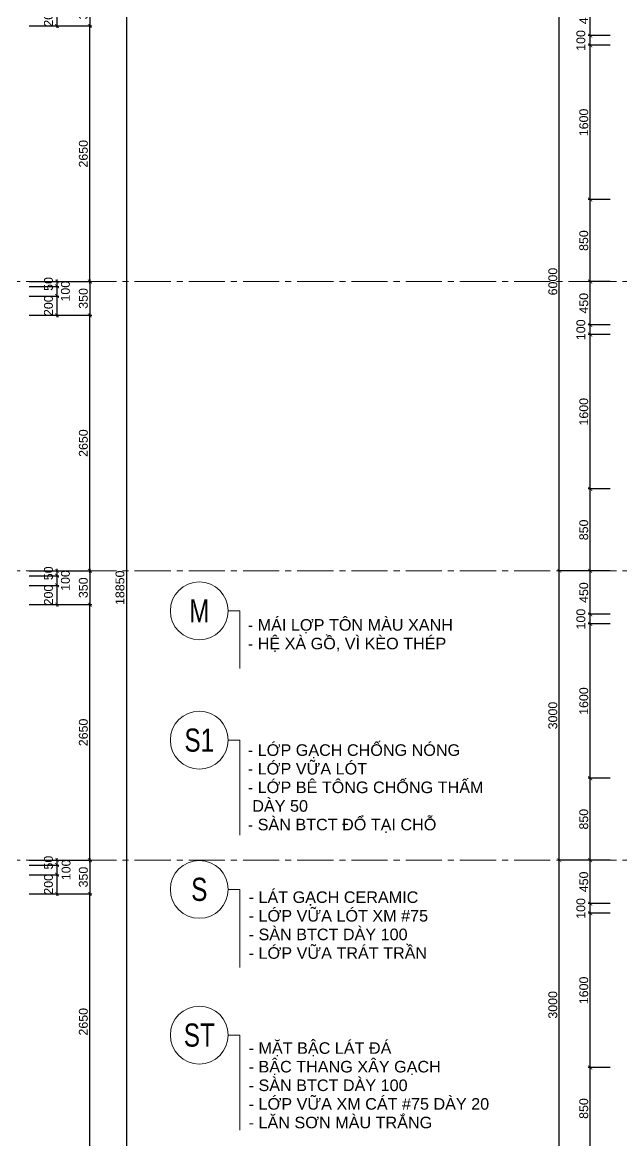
# Model space of a CAD drawing. Header units: millimetres. Extents: x 522695 to 636011, y 461124 to 505319.
# Drawn here: x 597423 to 603639, y 478457 to 490053 of the extents above; entities that cross this region are included whole.
import ezdxf
from ezdxf.enums import TextEntityAlignment as Align

# ---------------------------------------------------------------- set-up
doc = ezdxf.new("R2010")
doc.units = ezdxf.units.MM
doc.header["$LTSCALE"] = 500
doc.header["$MEASUREMENT"] = 0
doc.linetypes.add('CENTER2', pattern=[1.125, 0.75, -0.125, 0.125, -0.125])
doc.layers.get('0').update_dxf_attribs({"linetype": 'CONTINUOUS'})
doc.layers.get('DEFPOINTS').update_dxf_attribs({"color": 250, "linetype": 'CONTINUOUS'})
for name, color, linetype, lineweight in [('DH_KTHUOC', 8, 'CONTINUOUS', 5), ('DH_TEXT', 4, 'CONTINUOUS', 13), ('DH_TRUC', 251, 'CENTER2', 5)]:
    doc.layers.add(name, color=color, linetype=linetype, lineweight=lineweight)
doc.styles.add('arial', font='arial.ttf')
doc.styles.add('DH_KITHUOC', font='arial.ttf')
doc.dimstyles.new('DH_100s', dxfattribs={"dimtxt": 230, "dimasz": 100, "dimexe": 50, "dimexo": 0, "dimgap": 50, "dimtad": 1, "dimdec": 0, "dimzin": 0, "dimdsep": 46, "dimtxsty": 'DH_KITHUOC', "dimblk1": 'ARCHTICK', "dimblk2": 'ARCHTICK', "dimsah": 1, "dimcen": 90, "dimdle": 50, "dimclrd": 8, "dimclre": 8, "dimclrt": 4, "dimadec": 0, "dimazin": 0, "dimtfac": 100, "dimtdec": 0, "dimtofl": 0, "dimtmove": 2, "dimatfit": 3, "dimldrblk": 'ARCHTICK', "dimfxl": 1, "dimtolj": 2, "dimtzin": 0, "dimarcsym": 0})

# ---------------------------------------------------------------- blocks, each defined once
blk = doc.blocks.new('_ARCHTICK')
at = {"color": 0, "linetype": 'ByBlock', "const_width": 0.15}
blk.add_lwpolyline([(-0.5, -0.5), (0.5, 0.5)], dxfattribs=at)
blk = doc.blocks.new('*D361')
at = {"layer": 'DEFPOINTS', "color": 0, "transparency": 16777216}
for p in [(597495, 481015), (598123, 481015), (597495, 478365)]:
    blk.add_point(p, dxfattribs=at)
at = {"layer": 'DH_KTHUOC', "color": 8, "lineweight": -2, "transparency": 16777216}
for p, q in [((597495, 481015), (598143, 481015)), ((598123, 478345), (598123, 481035)), ((597495, 478365), (598143, 478365))]:
    blk.add_line(p, q, dxfattribs=at)
at = {"layer": 'DH_KTHUOC', "color": 8, "lineweight": -2, "transparency": 16777216, "xscale": 40, "yscale": 40, "zscale": 40}
for p, rotation in [((598123, 481015), 90), ((598123, 478365), 270)]:
    blk.add_blockref('_ARCHTICK', p, dxfattribs=dict(at, rotation=rotation))
at = {"layer": 'DH_KTHUOC', "color": 4, "transparency": 16777216, "insert": (598056, 479690), "char_height": 92, "attachment_point": 5, "rotation": 90, "style": 'DH_KITHUOC'}
blk.add_mtext('\\A2;2650', dxfattribs=at)
blk = doc.blocks.new('*D362')
at = {"layer": 'DEFPOINTS', "color": 0, "transparency": 16777216}
for p in [(597495, 481215), (597783, 481215), (597495, 481015)]:
    blk.add_point(p, dxfattribs=at)
at = {"layer": 'DH_KTHUOC', "color": 8, "lineweight": -2, "transparency": 16777216}
for p, q in [((597495, 481215), (597803, 481215)), ((597783, 480995), (597783, 481235)), ((597495, 481015), (597803, 481015))]:
    blk.add_line(p, q, dxfattribs=at)
at = {"layer": 'DH_KTHUOC', "color": 8, "lineweight": -2, "transparency": 16777216, "xscale": 40, "yscale": 40, "zscale": 40}
for p, rotation in [((597783, 481215), 90), ((597783, 481015), 270)]:
    blk.add_blockref('_ARCHTICK', p, dxfattribs=dict(at, rotation=rotation))
at = {"layer": 'DH_KTHUOC', "color": 4, "transparency": 16777216, "insert": (597694, 481115), "char_height": 92, "attachment_point": 5, "rotation": 90, "style": 'DH_KITHUOC'}
blk.add_mtext('\\A2;200', dxfattribs=at)
blk = doc.blocks.new('*D363')
at = {"layer": 'DEFPOINTS', "color": 0, "transparency": 16777216}
for p in [(597495, 481315), (597495, 481215), (597783, 481315)]:
    blk.add_point(p, dxfattribs=at)
at = {"layer": 'DH_KTHUOC', "color": 8, "lineweight": -2, "transparency": 16777216}
for p, q in [((597783, 481195), (597783, 481335)), ((597495, 481315), (597803, 481315)), ((597495, 481215), (597803, 481215))]:
    blk.add_line(p, q, dxfattribs=at)
at = {"layer": 'DH_KTHUOC', "color": 8, "lineweight": -2, "transparency": 16777216, "xscale": 40, "yscale": 40, "zscale": 40}
for p, rotation in [((597783, 481315), 90), ((597783, 481215), 270)]:
    blk.add_blockref('_ARCHTICK', p, dxfattribs=dict(at, rotation=rotation))
at = {"layer": 'DH_KTHUOC', "color": 4, "transparency": 16777216, "insert": (597877, 481265), "char_height": 92, "attachment_point": 5, "rotation": 90, "style": 'DH_KITHUOC'}
blk.add_mtext('\\A2;100', dxfattribs=at)
blk = doc.blocks.new('*D364')
at = {"layer": 'DEFPOINTS', "color": 0, "transparency": 16777216}
for p in [(597495, 481365), (597783, 481365), (597495, 481315)]:
    blk.add_point(p, dxfattribs=at)
at = {"layer": 'DH_KTHUOC', "color": 8, "lineweight": -2, "transparency": 16777216}
for p, q in [((597495, 481365), (597803, 481365)), ((597783, 481295), (597783, 481385)), ((597495, 481315), (597803, 481315))]:
    blk.add_line(p, q, dxfattribs=at)
at = {"layer": 'DH_KTHUOC', "color": 8, "lineweight": -2, "transparency": 16777216, "xscale": 40, "yscale": 40, "zscale": 40}
for p, rotation in [((597783, 481365), 90), ((597783, 481315), 270)]:
    blk.add_blockref('_ARCHTICK', p, dxfattribs=dict(at, rotation=rotation))
at = {"layer": 'DH_KTHUOC', "color": 4, "transparency": 16777216, "insert": (597694, 481340), "char_height": 92, "attachment_point": 5, "rotation": 90, "style": 'DH_KITHUOC'}
blk.add_mtext('\\A2;50', dxfattribs=at)
blk = doc.blocks.new('*D365')
at = {"layer": 'DEFPOINTS', "color": 0, "transparency": 16777216}
for p in [(597495, 484015), (598123, 484015), (597495, 481365)]:
    blk.add_point(p, dxfattribs=at)
at = {"layer": 'DH_KTHUOC', "color": 8, "lineweight": -2, "transparency": 16777216}
for p, q in [((597495, 484015), (598143, 484015)), ((598123, 481345), (598123, 484035)), ((597495, 481365), (598143, 481365))]:
    blk.add_line(p, q, dxfattribs=at)
at = {"layer": 'DH_KTHUOC', "color": 8, "lineweight": -2, "transparency": 16777216, "xscale": 40, "yscale": 40, "zscale": 40}
for p, rotation in [((598123, 484015), 90), ((598123, 481365), 270)]:
    blk.add_blockref('_ARCHTICK', p, dxfattribs=dict(at, rotation=rotation))
at = {"layer": 'DH_KTHUOC', "color": 4, "transparency": 16777216, "insert": (598056, 482690), "char_height": 92, "attachment_point": 5, "rotation": 90, "style": 'DH_KITHUOC'}
blk.add_mtext('\\A2;2650', dxfattribs=at)
blk = doc.blocks.new('*D366')
at = {"layer": 'DEFPOINTS', "color": 0, "transparency": 16777216}
for p in [(597495, 484215), (597783, 484215), (597495, 484015)]:
    blk.add_point(p, dxfattribs=at)
at = {"layer": 'DH_KTHUOC', "color": 8, "lineweight": -2, "transparency": 16777216}
for p, q in [((597783, 483995), (597783, 484235)), ((597495, 484215), (597803, 484215)), ((597495, 484015), (597803, 484015))]:
    blk.add_line(p, q, dxfattribs=at)
at = {"layer": 'DH_KTHUOC', "color": 8, "lineweight": -2, "transparency": 16777216, "xscale": 40, "yscale": 40, "zscale": 40}
for p, rotation in [((597783, 484215), 90), ((597783, 484015), 270)]:
    blk.add_blockref('_ARCHTICK', p, dxfattribs=dict(at, rotation=rotation))
at = {"layer": 'DH_KTHUOC', "color": 4, "transparency": 16777216, "insert": (597694, 484115), "char_height": 92, "attachment_point": 5, "rotation": 90, "style": 'DH_KITHUOC'}
blk.add_mtext('\\A2;200', dxfattribs=at)
blk = doc.blocks.new('*D367')
at = {"layer": 'DEFPOINTS', "color": 0, "transparency": 16777216}
for p in [(597495, 484315), (597783, 484315), (597495, 484215)]:
    blk.add_point(p, dxfattribs=at)
at = {"layer": 'DH_KTHUOC', "color": 8, "lineweight": -2, "transparency": 16777216}
for p, q in [((597495, 484315), (597803, 484315)), ((597783, 484195), (597783, 484335)), ((597495, 484215), (597803, 484215))]:
    blk.add_line(p, q, dxfattribs=at)
at = {"layer": 'DH_KTHUOC', "color": 8, "lineweight": -2, "transparency": 16777216, "xscale": 40, "yscale": 40, "zscale": 40}
for p, rotation in [((597783, 484315), 90), ((597783, 484215), 270)]:
    blk.add_blockref('_ARCHTICK', p, dxfattribs=dict(at, rotation=rotation))
at = {"layer": 'DH_KTHUOC', "color": 4, "transparency": 16777216, "insert": (597870, 484265), "char_height": 92, "attachment_point": 5, "rotation": 90, "style": 'DH_KITHUOC'}
blk.add_mtext('\\A2;100', dxfattribs=at)
blk = doc.blocks.new('*D368')
at = {"layer": 'DEFPOINTS', "color": 0, "transparency": 16777216}
for p in [(597495, 484365), (597783, 484365), (597495, 484315)]:
    blk.add_point(p, dxfattribs=at)
at = {"layer": 'DH_KTHUOC', "color": 8, "lineweight": -2, "transparency": 16777216}
for p, q in [((597495, 484365), (597803, 484365)), ((597783, 484295), (597783, 484385)), ((597495, 484315), (597803, 484315))]:
    blk.add_line(p, q, dxfattribs=at)
at = {"layer": 'DH_KTHUOC', "color": 8, "lineweight": -2, "transparency": 16777216, "xscale": 40, "yscale": 40, "zscale": 40}
for p, rotation in [((597783, 484365), 90), ((597783, 484315), 270)]:
    blk.add_blockref('_ARCHTICK', p, dxfattribs=dict(at, rotation=rotation))
at = {"layer": 'DH_KTHUOC', "color": 4, "transparency": 16777216, "insert": (597694, 484340), "char_height": 92, "attachment_point": 5, "rotation": 90, "style": 'DH_KITHUOC'}
blk.add_mtext('\\A2;50', dxfattribs=at)
blk = doc.blocks.new('*D369')
at = {"layer": 'DEFPOINTS', "color": 0, "transparency": 16777216}
for p in [(597495, 487015), (598123, 487015), (597495, 484365)]:
    blk.add_point(p, dxfattribs=at)
at = {"layer": 'DH_KTHUOC', "color": 8, "lineweight": -2, "transparency": 16777216}
for p, q in [((597495, 487015), (598143, 487015)), ((598123, 484345), (598123, 487035)), ((597495, 484365), (598143, 484365))]:
    blk.add_line(p, q, dxfattribs=at)
at = {"layer": 'DH_KTHUOC', "color": 8, "lineweight": -2, "transparency": 16777216, "xscale": 40, "yscale": 40, "zscale": 40}
for p, rotation in [((598123, 487015), 90), ((598123, 484365), 270)]:
    blk.add_blockref('_ARCHTICK', p, dxfattribs=dict(at, rotation=rotation))
at = {"layer": 'DH_KTHUOC', "color": 4, "transparency": 16777216, "insert": (598056, 485690), "char_height": 92, "attachment_point": 5, "rotation": 90, "style": 'DH_KITHUOC'}
blk.add_mtext('\\A2;2650', dxfattribs=at)
blk = doc.blocks.new('*D370')
at = {"layer": 'DEFPOINTS', "color": 0, "transparency": 16777216}
for p in [(597495, 490215), (597783, 490215), (597495, 490015)]:
    blk.add_point(p, dxfattribs=at)
at = {"layer": 'DH_KTHUOC', "color": 8, "lineweight": -2, "transparency": 16777216}
for p, q in [((597495, 490215), (597803, 490215)), ((597783, 489995), (597783, 490235)), ((597495, 490015), (597803, 490015))]:
    blk.add_line(p, q, dxfattribs=at)
at = {"layer": 'DH_KTHUOC', "color": 8, "lineweight": -2, "transparency": 16777216, "xscale": 40, "yscale": 40, "zscale": 40}
for p, rotation in [((597783, 490215), 90), ((597783, 490015), 270)]:
    blk.add_blockref('_ARCHTICK', p, dxfattribs=dict(at, rotation=rotation))
at = {"layer": 'DH_KTHUOC', "color": 4, "transparency": 16777216, "insert": (597694, 490115), "char_height": 92, "attachment_point": 5, "rotation": 90, "style": 'DH_KITHUOC'}
blk.add_mtext('\\A2;200', dxfattribs=at)
blk = doc.blocks.new('*D380')
at = {"layer": 'DEFPOINTS', "color": 0, "transparency": 16777216}
for p in [(597495, 490365), (597495, 490015), (598123, 490015)]:
    blk.add_point(p, dxfattribs=at)
at = {"layer": 'DH_KTHUOC', "color": 8, "lineweight": -2, "transparency": 16777216}
for p, q in [((598123, 490385), (598123, 489995)), ((597495, 490365), (598143, 490365)), ((597495, 490015), (598143, 490015))]:
    blk.add_line(p, q, dxfattribs=at)
at = {"layer": 'DH_KTHUOC', "color": 8, "lineweight": -2, "transparency": 16777216, "xscale": 40, "yscale": 40, "zscale": 40}
for p, rotation in [((598123, 490365), 90), ((598123, 490015), 270)]:
    blk.add_blockref('_ARCHTICK', p, dxfattribs=dict(at, rotation=rotation))
at = {"layer": 'DH_KTHUOC', "color": 4, "transparency": 16777216, "insert": (598056, 490190), "char_height": 92, "attachment_point": 5, "rotation": 90, "style": 'DH_KITHUOC'}
blk.add_mtext('\\A2;350', dxfattribs=at)
blk = doc.blocks.new('*D381')
at = {"layer": 'DEFPOINTS', "color": 0, "transparency": 16777216}
for p in [(597495, 484365), (597495, 484015), (598123, 484015)]:
    blk.add_point(p, dxfattribs=at)
at = {"layer": 'DH_KTHUOC', "color": 8, "lineweight": -2, "transparency": 16777216}
for p, q in [((597495, 484365), (598143, 484365)), ((598123, 484385), (598123, 483995)), ((597495, 484015), (598143, 484015))]:
    blk.add_line(p, q, dxfattribs=at)
at = {"layer": 'DH_KTHUOC', "color": 8, "lineweight": -2, "transparency": 16777216, "xscale": 40, "yscale": 40, "zscale": 40}
for p, rotation in [((598123, 484365), 90), ((598123, 484015), 270)]:
    blk.add_blockref('_ARCHTICK', p, dxfattribs=dict(at, rotation=rotation))
at = {"layer": 'DH_KTHUOC', "color": 4, "transparency": 16777216, "insert": (598056, 484190), "char_height": 92, "attachment_point": 5, "rotation": 90, "style": 'DH_KITHUOC'}
blk.add_mtext('\\A2;350', dxfattribs=at)
blk = doc.blocks.new('*D382')
at = {"layer": 'DEFPOINTS', "color": 0, "transparency": 16777216}
for p in [(597495, 481365), (597495, 481015), (598123, 481015)]:
    blk.add_point(p, dxfattribs=at)
at = {"layer": 'DH_KTHUOC', "color": 8, "lineweight": -2, "transparency": 16777216}
for p, q in [((597495, 481365), (598143, 481365)), ((598123, 481385), (598123, 480995)), ((597495, 481015), (598143, 481015))]:
    blk.add_line(p, q, dxfattribs=at)
at = {"layer": 'DH_KTHUOC', "color": 8, "lineweight": -2, "transparency": 16777216, "xscale": 40, "yscale": 40, "zscale": 40}
for p, rotation in [((598123, 481365), 90), ((598123, 481015), 270)]:
    blk.add_blockref('_ARCHTICK', p, dxfattribs=dict(at, rotation=rotation))
at = {"layer": 'DH_KTHUOC', "color": 4, "transparency": 16777216, "insert": (598056, 481190), "char_height": 92, "attachment_point": 5, "rotation": 90, "style": 'DH_KITHUOC'}
blk.add_mtext('\\A2;350', dxfattribs=at)
blk = doc.blocks.new('*D392')
at = {"layer": 'DEFPOINTS', "color": 0, "transparency": 16777216}
for p in [(597495, 493615), (597495, 474765), (598503, 474765)]:
    blk.add_point(p, dxfattribs=at)
at = {"layer": 'DH_KTHUOC', "color": 8, "lineweight": -2, "transparency": 16777216}
for p, q in [((597495, 493615), (598523, 493615)), ((598503, 493635), (598503, 474745)), ((597495, 474765), (598523, 474765))]:
    blk.add_line(p, q, dxfattribs=at)
at = {"layer": 'DH_KTHUOC', "color": 8, "lineweight": -2, "transparency": 16777216, "xscale": 40, "yscale": 40, "zscale": 40}
for p, rotation in [((598503, 493615), 90), ((598503, 474765), 270)]:
    blk.add_blockref('_ARCHTICK', p, dxfattribs=dict(at, rotation=rotation))
at = {"layer": 'DH_KTHUOC', "color": 4, "transparency": 16777216, "insert": (598436, 484190), "char_height": 92, "attachment_point": 5, "rotation": 90, "style": 'DH_KITHUOC'}
blk.add_mtext('\\A2;18850', dxfattribs=at)
blk = doc.blocks.new('*D681')
at = {"layer": 'DEFPOINTS', "color": 0, "transparency": 16777216}
for p in [(603313, 479215), (603520, 479215), (603520, 478365)]:
    blk.add_point(p, dxfattribs=at)
at = {"layer": 'DH_KTHUOC', "color": 8, "lineweight": -2, "transparency": 16777216}
for p, q in [((603313, 478345), (603313, 479235)), ((603520, 479215), (603293, 479215)), ((603520, 478365), (603293, 478365))]:
    blk.add_line(p, q, dxfattribs=at)
at = {"layer": 'DH_KTHUOC', "color": 8, "lineweight": -2, "transparency": 16777216, "xscale": 40, "yscale": 40, "zscale": 40}
for p, rotation in [((603313, 479215), 90), ((603313, 478365), 270)]:
    blk.add_blockref('_ARCHTICK', p, dxfattribs=dict(at, rotation=rotation))
at = {"layer": 'DH_KTHUOC', "color": 4, "transparency": 16777216, "insert": (603246, 478790), "char_height": 92, "attachment_point": 5, "rotation": 90, "style": 'DH_KITHUOC'}
blk.add_mtext('\\A2;850', dxfattribs=at)
blk = doc.blocks.new('*D682')
at = {"layer": 'DEFPOINTS', "color": 0, "transparency": 16777216}
for p in [(603313, 480815), (603520, 480815), (603520, 479215)]:
    blk.add_point(p, dxfattribs=at)
at = {"layer": 'DH_KTHUOC', "color": 8, "lineweight": -2, "transparency": 16777216}
for p, q in [((603520, 480815), (603293, 480815)), ((603313, 479195), (603313, 480835)), ((603520, 479215), (603293, 479215))]:
    blk.add_line(p, q, dxfattribs=at)
at = {"layer": 'DH_KTHUOC', "color": 8, "lineweight": -2, "transparency": 16777216, "xscale": 40, "yscale": 40, "zscale": 40}
for p, rotation in [((603313, 480815), 90), ((603313, 479215), 270)]:
    blk.add_blockref('_ARCHTICK', p, dxfattribs=dict(at, rotation=rotation))
at = {"layer": 'DH_KTHUOC', "color": 4, "transparency": 16777216, "insert": (603246, 480015), "char_height": 92, "attachment_point": 5, "rotation": 90, "style": 'DH_KITHUOC'}
blk.add_mtext('\\A2;1600', dxfattribs=at)
blk = doc.blocks.new('*D683')
at = {"layer": 'DEFPOINTS', "color": 0, "transparency": 16777216}
for p in [(603313, 480915), (603520, 480915), (603520, 480815)]:
    blk.add_point(p, dxfattribs=at)
at = {"layer": 'DH_KTHUOC', "color": 8, "lineweight": -2, "transparency": 16777216}
for p, q in [((603520, 480915), (603293, 480915)), ((603313, 480795), (603313, 480935)), ((603520, 480815), (603293, 480815))]:
    blk.add_line(p, q, dxfattribs=at)
at = {"layer": 'DH_KTHUOC', "color": 8, "lineweight": -2, "transparency": 16777216, "xscale": 40, "yscale": 40, "zscale": 40}
for p, rotation in [((603313, 480915), 90), ((603313, 480815), 270)]:
    blk.add_blockref('_ARCHTICK', p, dxfattribs=dict(at, rotation=rotation))
at = {"layer": 'DH_KTHUOC', "color": 4, "transparency": 16777216, "insert": (603216, 480865), "char_height": 92, "attachment_point": 5, "rotation": 90, "style": 'DH_KITHUOC'}
blk.add_mtext('\\A2;100', dxfattribs=at)
blk = doc.blocks.new('*D684')
at = {"layer": 'DEFPOINTS', "color": 0, "transparency": 16777216}
for p in [(603313, 481365), (603520, 481365), (603520, 480915)]:
    blk.add_point(p, dxfattribs=at)
at = {"layer": 'DH_KTHUOC', "color": 8, "lineweight": -2, "transparency": 16777216}
for p, q in [((603520, 481365), (603293, 481365)), ((603313, 480895), (603313, 481385)), ((603520, 480915), (603293, 480915))]:
    blk.add_line(p, q, dxfattribs=at)
at = {"layer": 'DH_KTHUOC', "color": 8, "lineweight": -2, "transparency": 16777216, "xscale": 40, "yscale": 40, "zscale": 40}
for p, rotation in [((603313, 481365), 90), ((603313, 480915), 270)]:
    blk.add_blockref('_ARCHTICK', p, dxfattribs=dict(at, rotation=rotation))
at = {"layer": 'DH_KTHUOC', "color": 4, "transparency": 16777216, "insert": (603246, 481140), "char_height": 92, "attachment_point": 5, "rotation": 90, "style": 'DH_KITHUOC'}
blk.add_mtext('\\A2;450', dxfattribs=at)
blk = doc.blocks.new('*D685')
at = {"layer": 'DEFPOINTS', "color": 0, "transparency": 16777216}
for p in [(603313, 482215), (603520, 482215), (603520, 481365)]:
    blk.add_point(p, dxfattribs=at)
at = {"layer": 'DH_KTHUOC', "color": 8, "lineweight": -2, "transparency": 16777216}
for p, q in [((603520, 482215), (603293, 482215)), ((603313, 481345), (603313, 482235)), ((603520, 481365), (603293, 481365))]:
    blk.add_line(p, q, dxfattribs=at)
at = {"layer": 'DH_KTHUOC', "color": 8, "lineweight": -2, "transparency": 16777216, "xscale": 40, "yscale": 40, "zscale": 40}
for p, rotation in [((603313, 482215), 90), ((603313, 481365), 270)]:
    blk.add_blockref('_ARCHTICK', p, dxfattribs=dict(at, rotation=rotation))
at = {"layer": 'DH_KTHUOC', "color": 4, "transparency": 16777216, "insert": (603246, 481790), "char_height": 92, "attachment_point": 5, "rotation": 90, "style": 'DH_KITHUOC'}
blk.add_mtext('\\A2;850', dxfattribs=at)
blk = doc.blocks.new('*D686')
at = {"layer": 'DEFPOINTS', "color": 0, "transparency": 16777216}
for p in [(603313, 483815), (603520, 483815), (603520, 482215)]:
    blk.add_point(p, dxfattribs=at)
at = {"layer": 'DH_KTHUOC', "color": 8, "lineweight": -2, "transparency": 16777216}
for p, q in [((603520, 483815), (603293, 483815)), ((603313, 482195), (603313, 483835)), ((603520, 482215), (603293, 482215))]:
    blk.add_line(p, q, dxfattribs=at)
at = {"layer": 'DH_KTHUOC', "color": 8, "lineweight": -2, "transparency": 16777216, "xscale": 40, "yscale": 40, "zscale": 40}
for p, rotation in [((603313, 483815), 90), ((603313, 482215), 270)]:
    blk.add_blockref('_ARCHTICK', p, dxfattribs=dict(at, rotation=rotation))
at = {"layer": 'DH_KTHUOC', "color": 4, "transparency": 16777216, "insert": (603246, 483015), "char_height": 92, "attachment_point": 5, "rotation": 90, "style": 'DH_KITHUOC'}
blk.add_mtext('\\A2;1600', dxfattribs=at)
blk = doc.blocks.new('*D687')
at = {"layer": 'DEFPOINTS', "color": 0, "transparency": 16777216}
for p in [(603313, 483915), (603520, 483915), (603520, 483815)]:
    blk.add_point(p, dxfattribs=at)
at = {"layer": 'DH_KTHUOC', "color": 8, "lineweight": -2, "transparency": 16777216}
for p, q in [((603520, 483915), (603293, 483915)), ((603313, 483795), (603313, 483935)), ((603520, 483815), (603293, 483815))]:
    blk.add_line(p, q, dxfattribs=at)
at = {"layer": 'DH_KTHUOC', "color": 8, "lineweight": -2, "transparency": 16777216, "xscale": 40, "yscale": 40, "zscale": 40}
for p, rotation in [((603313, 483915), 90), ((603313, 483815), 270)]:
    blk.add_blockref('_ARCHTICK', p, dxfattribs=dict(at, rotation=rotation))
at = {"layer": 'DH_KTHUOC', "color": 4, "transparency": 16777216, "insert": (603216, 483865), "char_height": 92, "attachment_point": 5, "rotation": 90, "style": 'DH_KITHUOC'}
blk.add_mtext('\\A2;100', dxfattribs=at)
blk = doc.blocks.new('*D688')
at = {"layer": 'DEFPOINTS', "color": 0, "transparency": 16777216}
for p in [(603313, 484365), (603520, 484365), (603520, 483915)]:
    blk.add_point(p, dxfattribs=at)
at = {"layer": 'DH_KTHUOC', "color": 8, "lineweight": -2, "transparency": 16777216}
for p, q in [((603520, 484365), (603293, 484365)), ((603313, 483895), (603313, 484385)), ((603520, 483915), (603293, 483915))]:
    blk.add_line(p, q, dxfattribs=at)
at = {"layer": 'DH_KTHUOC', "color": 8, "lineweight": -2, "transparency": 16777216, "xscale": 40, "yscale": 40, "zscale": 40}
for p, rotation in [((603313, 484365), 90), ((603313, 483915), 270)]:
    blk.add_blockref('_ARCHTICK', p, dxfattribs=dict(at, rotation=rotation))
at = {"layer": 'DH_KTHUOC', "color": 4, "transparency": 16777216, "insert": (603246, 484140), "char_height": 92, "attachment_point": 5, "rotation": 90, "style": 'DH_KITHUOC'}
blk.add_mtext('\\A2;450', dxfattribs=at)
blk = doc.blocks.new('*D689')
at = {"layer": 'DEFPOINTS', "color": 0, "transparency": 16777216}
for p in [(603313, 485215), (603520, 485215), (603520, 484365)]:
    blk.add_point(p, dxfattribs=at)
at = {"layer": 'DH_KTHUOC', "color": 8, "lineweight": -2, "transparency": 16777216}
for p, q in [((603520, 485215), (603293, 485215)), ((603313, 484345), (603313, 485235)), ((603520, 484365), (603293, 484365))]:
    blk.add_line(p, q, dxfattribs=at)
at = {"layer": 'DH_KTHUOC', "color": 8, "lineweight": -2, "transparency": 16777216, "xscale": 40, "yscale": 40, "zscale": 40}
for p, rotation in [((603313, 485215), 90), ((603313, 484365), 270)]:
    blk.add_blockref('_ARCHTICK', p, dxfattribs=dict(at, rotation=rotation))
at = {"layer": 'DH_KTHUOC', "color": 4, "transparency": 16777216, "insert": (603246, 484790), "char_height": 92, "attachment_point": 5, "rotation": 90, "style": 'DH_KITHUOC'}
blk.add_mtext('\\A2;850', dxfattribs=at)
blk = doc.blocks.new('*D690')
at = {"layer": 'DEFPOINTS', "color": 0, "transparency": 16777216}
for p in [(603313, 486815), (603520, 486815), (603520, 485215)]:
    blk.add_point(p, dxfattribs=at)
at = {"layer": 'DH_KTHUOC', "color": 8, "lineweight": -2, "transparency": 16777216}
for p, q in [((603520, 486815), (603293, 486815)), ((603313, 485195), (603313, 486835)), ((603520, 485215), (603293, 485215))]:
    blk.add_line(p, q, dxfattribs=at)
at = {"layer": 'DH_KTHUOC', "color": 8, "lineweight": -2, "transparency": 16777216, "xscale": 40, "yscale": 40, "zscale": 40}
for p, rotation in [((603313, 486815), 90), ((603313, 485215), 270)]:
    blk.add_blockref('_ARCHTICK', p, dxfattribs=dict(at, rotation=rotation))
at = {"layer": 'DH_KTHUOC', "color": 4, "transparency": 16777216, "insert": (603246, 486015), "char_height": 92, "attachment_point": 5, "rotation": 90, "style": 'DH_KITHUOC'}
blk.add_mtext('\\A2;1600', dxfattribs=at)
blk = doc.blocks.new('*D691')
at = {"layer": 'DEFPOINTS', "color": 0, "transparency": 16777216}
for p in [(603313, 486915), (603520, 486915), (603520, 486815)]:
    blk.add_point(p, dxfattribs=at)
at = {"layer": 'DH_KTHUOC', "color": 8, "lineweight": -2, "transparency": 16777216}
for p, q in [((603520, 486915), (603293, 486915)), ((603313, 486795), (603313, 486935)), ((603520, 486815), (603293, 486815))]:
    blk.add_line(p, q, dxfattribs=at)
at = {"layer": 'DH_KTHUOC', "color": 8, "lineweight": -2, "transparency": 16777216, "xscale": 40, "yscale": 40, "zscale": 40}
for p, rotation in [((603313, 486915), 90), ((603313, 486815), 270)]:
    blk.add_blockref('_ARCHTICK', p, dxfattribs=dict(at, rotation=rotation))
at = {"layer": 'DH_KTHUOC', "color": 4, "transparency": 16777216, "insert": (603216, 486865), "char_height": 92, "attachment_point": 5, "rotation": 90, "style": 'DH_KITHUOC'}
blk.add_mtext('\\A2;100', dxfattribs=at)
blk = doc.blocks.new('*D692')
at = {"layer": 'DEFPOINTS', "color": 0, "transparency": 16777216}
for p in [(603313, 487365), (603520, 487365), (603520, 486915)]:
    blk.add_point(p, dxfattribs=at)
at = {"layer": 'DH_KTHUOC', "color": 8, "lineweight": -2, "transparency": 16777216}
for p, q in [((603520, 487365), (603293, 487365)), ((603313, 486895), (603313, 487385)), ((603520, 486915), (603293, 486915))]:
    blk.add_line(p, q, dxfattribs=at)
at = {"layer": 'DH_KTHUOC', "color": 8, "lineweight": -2, "transparency": 16777216, "xscale": 40, "yscale": 40, "zscale": 40}
for p, rotation in [((603313, 487365), 90), ((603313, 486915), 270)]:
    blk.add_blockref('_ARCHTICK', p, dxfattribs=dict(at, rotation=rotation))
at = {"layer": 'DH_KTHUOC', "color": 4, "transparency": 16777216, "insert": (603246, 487140), "char_height": 92, "attachment_point": 5, "rotation": 90, "style": 'DH_KITHUOC'}
blk.add_mtext('\\A2;450', dxfattribs=at)
blk = doc.blocks.new('*D701')
at = {"layer": 'DEFPOINTS', "color": 0, "transparency": 16777216}
for p in [(602992, 481365), (603520, 481365), (603520, 478365)]:
    blk.add_point(p, dxfattribs=at)
at = {"layer": 'DH_KTHUOC', "color": 8, "lineweight": -2, "transparency": 16777216}
for p, q in [((603520, 481365), (602972, 481365)), ((602992, 478345), (602992, 481385)), ((603520, 478365), (602972, 478365))]:
    blk.add_line(p, q, dxfattribs=at)
at = {"layer": 'DH_KTHUOC', "color": 8, "lineweight": -2, "transparency": 16777216, "xscale": 40, "yscale": 40, "zscale": 40}
for p, rotation in [((602992, 481365), 90), ((602992, 478365), 270)]:
    blk.add_blockref('_ARCHTICK', p, dxfattribs=dict(at, rotation=rotation))
at = {"layer": 'DH_KTHUOC', "color": 4, "transparency": 16777216, "insert": (602925, 479865), "char_height": 92, "attachment_point": 5, "rotation": 90, "style": 'DH_KITHUOC'}
blk.add_mtext('\\A2;3000', dxfattribs=at)
blk = doc.blocks.new('*D702')
at = {"layer": 'DEFPOINTS', "color": 0, "transparency": 16777216}
for p in [(602992, 484365), (603520, 484365), (603520, 481365)]:
    blk.add_point(p, dxfattribs=at)
at = {"layer": 'DH_KTHUOC', "color": 8, "lineweight": -2, "transparency": 16777216}
for p, q in [((603520, 484365), (602972, 484365)), ((602992, 481345), (602992, 484385)), ((603520, 481365), (602972, 481365))]:
    blk.add_line(p, q, dxfattribs=at)
at = {"layer": 'DH_KTHUOC', "color": 8, "lineweight": -2, "transparency": 16777216, "xscale": 40, "yscale": 40, "zscale": 40}
for p, rotation in [((602992, 484365), 90), ((602992, 481365), 270)]:
    blk.add_blockref('_ARCHTICK', p, dxfattribs=dict(at, rotation=rotation))
at = {"layer": 'DH_KTHUOC', "color": 4, "transparency": 16777216, "insert": (602925, 482865), "char_height": 92, "attachment_point": 5, "rotation": 90, "style": 'DH_KITHUOC'}
blk.add_mtext('\\A2;3000', dxfattribs=at)
blk = doc.blocks.new('*D703')
at = {"layer": 'DEFPOINTS', "color": 0, "transparency": 16777216}
for p in [(602992, 490365), (603520, 490365), (603520, 484365)]:
    blk.add_point(p, dxfattribs=at)
at = {"layer": 'DH_KTHUOC', "color": 8, "lineweight": -2, "transparency": 16777216}
for p, q in [((602992, 484345), (602992, 490385)), ((603520, 490365), (602972, 490365)), ((603520, 484365), (602972, 484365))]:
    blk.add_line(p, q, dxfattribs=at)
at = {"layer": 'DH_KTHUOC', "color": 8, "lineweight": -2, "transparency": 16777216, "xscale": 40, "yscale": 40, "zscale": 40}
for p, rotation in [((602992, 490365), 90), ((602992, 484365), 270)]:
    blk.add_blockref('_ARCHTICK', p, dxfattribs=dict(at, rotation=rotation))
at = {"layer": 'DH_KTHUOC', "color": 4, "transparency": 16777216, "insert": (602925, 487365), "char_height": 92, "attachment_point": 5, "rotation": 90, "style": 'DH_KITHUOC'}
blk.add_mtext('\\A2;6000', dxfattribs=at)
blk = doc.blocks.new('*D861')
at = {"layer": 'DEFPOINTS', "color": 0, "transparency": 16777216}
for p in [(597495, 487215), (597783, 487215), (597495, 487015)]:
    blk.add_point(p, dxfattribs=at)
at = {"layer": 'DH_KTHUOC', "color": 8, "lineweight": -2, "transparency": 16777216}
for p, q in [((597783, 486995), (597783, 487235)), ((597495, 487215), (597803, 487215)), ((597495, 487015), (597803, 487015))]:
    blk.add_line(p, q, dxfattribs=at)
at = {"layer": 'DH_KTHUOC', "color": 8, "lineweight": -2, "transparency": 16777216, "xscale": 40, "yscale": 40, "zscale": 40}
for p, rotation in [((597783, 487215), 90), ((597783, 487015), 270)]:
    blk.add_blockref('_ARCHTICK', p, dxfattribs=dict(at, rotation=rotation))
at = {"layer": 'DH_KTHUOC', "color": 4, "transparency": 16777216, "insert": (597694, 487115), "char_height": 92, "attachment_point": 5, "rotation": 90, "style": 'DH_KITHUOC'}
blk.add_mtext('\\A2;200', dxfattribs=at)
blk = doc.blocks.new('*D862')
at = {"layer": 'DEFPOINTS', "color": 0, "transparency": 16777216}
for p in [(597495, 487315), (597783, 487315), (597495, 487215)]:
    blk.add_point(p, dxfattribs=at)
at = {"layer": 'DH_KTHUOC', "color": 8, "lineweight": -2, "transparency": 16777216}
for p, q in [((597495, 487315), (597803, 487315)), ((597783, 487195), (597783, 487335)), ((597495, 487215), (597803, 487215))]:
    blk.add_line(p, q, dxfattribs=at)
at = {"layer": 'DH_KTHUOC', "color": 8, "lineweight": -2, "transparency": 16777216, "xscale": 40, "yscale": 40, "zscale": 40}
for p, rotation in [((597783, 487315), 90), ((597783, 487215), 270)]:
    blk.add_blockref('_ARCHTICK', p, dxfattribs=dict(at, rotation=rotation))
at = {"layer": 'DH_KTHUOC', "color": 4, "transparency": 16777216, "insert": (597870, 487265), "char_height": 92, "attachment_point": 5, "rotation": 90, "style": 'DH_KITHUOC'}
blk.add_mtext('\\A2;100', dxfattribs=at)
blk = doc.blocks.new('*D863')
at = {"layer": 'DEFPOINTS', "color": 0, "transparency": 16777216}
for p in [(597495, 487365), (597783, 487365), (597495, 487315)]:
    blk.add_point(p, dxfattribs=at)
at = {"layer": 'DH_KTHUOC', "color": 8, "lineweight": -2, "transparency": 16777216}
for p, q in [((597495, 487365), (597803, 487365)), ((597783, 487295), (597783, 487385)), ((597495, 487315), (597803, 487315))]:
    blk.add_line(p, q, dxfattribs=at)
at = {"layer": 'DH_KTHUOC', "color": 8, "lineweight": -2, "transparency": 16777216, "xscale": 40, "yscale": 40, "zscale": 40}
for p, rotation in [((597783, 487365), 90), ((597783, 487315), 270)]:
    blk.add_blockref('_ARCHTICK', p, dxfattribs=dict(at, rotation=rotation))
at = {"layer": 'DH_KTHUOC', "color": 4, "transparency": 16777216, "insert": (597694, 487340), "char_height": 92, "attachment_point": 5, "rotation": 90, "style": 'DH_KITHUOC'}
blk.add_mtext('\\A2;50', dxfattribs=at)
blk = doc.blocks.new('*D864')
at = {"layer": 'DEFPOINTS', "color": 0, "transparency": 16777216}
for p in [(597495, 490015), (598123, 490015), (597495, 487365)]:
    blk.add_point(p, dxfattribs=at)
at = {"layer": 'DH_KTHUOC', "color": 8, "lineweight": -2, "transparency": 16777216}
for p, q in [((598123, 487345), (598123, 490035)), ((597495, 490015), (598143, 490015)), ((597495, 487365), (598143, 487365))]:
    blk.add_line(p, q, dxfattribs=at)
at = {"layer": 'DH_KTHUOC', "color": 8, "lineweight": -2, "transparency": 16777216, "xscale": 40, "yscale": 40, "zscale": 40}
for p, rotation in [((598123, 490015), 90), ((598123, 487365), 270)]:
    blk.add_blockref('_ARCHTICK', p, dxfattribs=dict(at, rotation=rotation))
at = {"layer": 'DH_KTHUOC', "color": 4, "transparency": 16777216, "insert": (598056, 488690), "char_height": 92, "attachment_point": 5, "rotation": 90, "style": 'DH_KITHUOC'}
blk.add_mtext('\\A2;2650', dxfattribs=at)
blk = doc.blocks.new('*D865')
at = {"layer": 'DEFPOINTS', "color": 0, "transparency": 16777216}
for p in [(597495, 487365), (597495, 487015), (598123, 487015)]:
    blk.add_point(p, dxfattribs=at)
at = {"layer": 'DH_KTHUOC', "color": 8, "lineweight": -2, "transparency": 16777216}
for p, q in [((597495, 487365), (598143, 487365)), ((598123, 487385), (598123, 486995)), ((597495, 487015), (598143, 487015))]:
    blk.add_line(p, q, dxfattribs=at)
at = {"layer": 'DH_KTHUOC', "color": 8, "lineweight": -2, "transparency": 16777216, "xscale": 40, "yscale": 40, "zscale": 40}
for p, rotation in [((598123, 487365), 90), ((598123, 487015), 270)]:
    blk.add_blockref('_ARCHTICK', p, dxfattribs=dict(at, rotation=rotation))
at = {"layer": 'DH_KTHUOC', "color": 4, "transparency": 16777216, "insert": (598056, 487190), "char_height": 92, "attachment_point": 5, "rotation": 90, "style": 'DH_KITHUOC'}
blk.add_mtext('\\A2;350', dxfattribs=at)
blk = doc.blocks.new('*D866')
at = {"layer": 'DEFPOINTS', "color": 0, "transparency": 16777216}
for p in [(603313, 488215), (603520, 488215), (603520, 487365)]:
    blk.add_point(p, dxfattribs=at)
at = {"layer": 'DH_KTHUOC', "color": 8, "lineweight": -2, "transparency": 16777216}
for p, q in [((603520, 488215), (603293, 488215)), ((603313, 487345), (603313, 488235)), ((603520, 487365), (603293, 487365))]:
    blk.add_line(p, q, dxfattribs=at)
at = {"layer": 'DH_KTHUOC', "color": 8, "lineweight": -2, "transparency": 16777216, "xscale": 40, "yscale": 40, "zscale": 40}
for p, rotation in [((603313, 488215), 90), ((603313, 487365), 270)]:
    blk.add_blockref('_ARCHTICK', p, dxfattribs=dict(at, rotation=rotation))
at = {"layer": 'DH_KTHUOC', "color": 4, "transparency": 16777216, "insert": (603246, 487790), "char_height": 92, "attachment_point": 5, "rotation": 90, "style": 'DH_KITHUOC'}
blk.add_mtext('\\A2;850', dxfattribs=at)
blk = doc.blocks.new('*D867')
at = {"layer": 'DEFPOINTS', "color": 0, "transparency": 16777216}
for p in [(603313, 489815), (603520, 489815), (603520, 488215)]:
    blk.add_point(p, dxfattribs=at)
at = {"layer": 'DH_KTHUOC', "color": 8, "lineweight": -2, "transparency": 16777216}
for p, q in [((603520, 489815), (603293, 489815)), ((603313, 488195), (603313, 489835)), ((603520, 488215), (603293, 488215))]:
    blk.add_line(p, q, dxfattribs=at)
at = {"layer": 'DH_KTHUOC', "color": 8, "lineweight": -2, "transparency": 16777216, "xscale": 40, "yscale": 40, "zscale": 40}
for p, rotation in [((603313, 489815), 90), ((603313, 488215), 270)]:
    blk.add_blockref('_ARCHTICK', p, dxfattribs=dict(at, rotation=rotation))
at = {"layer": 'DH_KTHUOC', "color": 4, "transparency": 16777216, "insert": (603246, 489015), "char_height": 92, "attachment_point": 5, "rotation": 90, "style": 'DH_KITHUOC'}
blk.add_mtext('\\A2;1600', dxfattribs=at)
blk = doc.blocks.new('*D868')
at = {"layer": 'DEFPOINTS', "color": 0, "transparency": 16777216}
for p in [(603313, 489915), (603520, 489915), (603520, 489815)]:
    blk.add_point(p, dxfattribs=at)
at = {"layer": 'DH_KTHUOC', "color": 8, "lineweight": -2, "transparency": 16777216}
for p, q in [((603520, 489915), (603293, 489915)), ((603313, 489795), (603313, 489935)), ((603520, 489815), (603293, 489815))]:
    blk.add_line(p, q, dxfattribs=at)
at = {"layer": 'DH_KTHUOC', "color": 8, "lineweight": -2, "transparency": 16777216, "xscale": 40, "yscale": 40, "zscale": 40}
for p, rotation in [((603313, 489915), 90), ((603313, 489815), 270)]:
    blk.add_blockref('_ARCHTICK', p, dxfattribs=dict(at, rotation=rotation))
at = {"layer": 'DH_KTHUOC', "color": 4, "transparency": 16777216, "insert": (603216, 489865), "char_height": 92, "attachment_point": 5, "rotation": 90, "style": 'DH_KITHUOC'}
blk.add_mtext('\\A2;100', dxfattribs=at)
blk = doc.blocks.new('*D869')
at = {"layer": 'DEFPOINTS', "color": 0, "transparency": 16777216}
for p in [(603313, 490365), (603520, 490365), (603520, 489915)]:
    blk.add_point(p, dxfattribs=at)
at = {"layer": 'DH_KTHUOC', "color": 8, "lineweight": -2, "transparency": 16777216}
for p, q in [((603313, 489895), (603313, 490385)), ((603520, 490365), (603293, 490365)), ((603520, 489915), (603293, 489915))]:
    blk.add_line(p, q, dxfattribs=at)
at = {"layer": 'DH_KTHUOC', "color": 8, "lineweight": -2, "transparency": 16777216, "xscale": 40, "yscale": 40, "zscale": 40}
for p, rotation in [((603313, 490365), 90), ((603313, 489915), 270)]:
    blk.add_blockref('_ARCHTICK', p, dxfattribs=dict(at, rotation=rotation))
at = {"layer": 'DH_KTHUOC', "color": 4, "transparency": 16777216, "insert": (603246, 490140), "char_height": 92, "attachment_point": 5, "rotation": 90, "style": 'DH_KITHUOC'}
blk.add_mtext('\\A2;450', dxfattribs=at)

msp = doc.modelspace()

# ---------------------------------------------------------------- linework, layer by layer
at = {"layer": 'DH_TEXT'}
for points in [[(599558.2, 483950.7), (599678.2, 483950.7), (599678.2, 483352.6)], [(599558.2, 482610.2), (599678.2, 482610.2), (599678.2, 481623.6)], [(599558.2, 481062.9), (599678.2, 481062.9), (599678.2, 480252.9)], [(599558.2, 479551.9), (599678.2, 479551.9), (599678.2, 478565.4)]]:
    msp.add_lwpolyline(points, dxfattribs=at)
for centre in [(599258.2, 483950.7), (599258.2, 482610.2), (599258.2, 481062.9), (599258.2, 479551.9)]:
    msp.add_circle(centre, 300, dxfattribs=at)
at = {"layer": 'DH_TRUC'}
for points in [[(585086.5, 487365), (609296.2, 487365)], [(585086.5, 484365), (609296.2, 484365)], [(585086.5, 481365), (609296.2, 481365)]]:
    msp.add_lwpolyline(points, dxfattribs=at)

# ---------------------------------------------------------------- texts
at = {"layer": 'DH_TEXT', "style": 'arial', "width": 0.75}
for s, p in [('M', (599258.2, 483950.7)), ('S1', (599258.2, 482610.2)), ('S', (599258.2, 481062.9)), ('ST', (599258.2, 479551.9))]:
    msp.add_text(s, height=240, dxfattribs=at).set_placement(p, align=Align.MIDDLE_CENTER)
at = {"layer": 'DH_TEXT', "ltscale": 0.5, "char_height": 120, "width": 2980.475, "attachment_point": 4, "line_spacing_factor": 0.965075, "style": 'arial'}
for s, insert in [('- MÁI LỢP TÔN MÀU XANH\\P- HỆ XÀ GỒ, VÌ KÈO THÉP', (599761.3, 483695.1)), ('- LỚP GẠCH CHỐNG NÓNG\\P- LỚP VỮA LÓT\\P- LỚP BÊ TÔNG CHỐNG THẤM \\P DÀY 50\\P- SÀN BTCT ĐỔ TẠI CHỖ', (599761.3, 482107.6)), ('- LÁT GẠCH CERAMIC\\P- LỚP VỮA LÓT XM #75\\P- SÀN BTCT DÀY 100\\P- LỚP VỮA TRÁT TRẦN', (599769.9, 480691.4)), ('- MẶT BẬC LÁT ĐÁ\\P- BẬC THANG XÂY GẠCH\\P- SÀN BTCT DÀY 100\\P- LỚP VỮA XM CÁT #75 DÀY 20\\P- LĂN SƠN MÀU TRẮNG', (599769.9, 479030.4))]:
    msp.add_mtext(s, dxfattribs=dict(at, insert=insert))

# ---------------------------------------------------------------- dimensions: what is measured, and where the dimension line sits
at = {"layer": 'DH_KTHUOC'}
for base, p1, p2, picture, middle in [((598503, 474765), (597494.8, 493615), (597494.8, 474765), '*D392', (598436.1, 484190)), ((598123, 490015), (597494.8, 490365), (597494.8, 490015), '*D380', (598056, 490190)), ((602992, 490365), (603519.8, 484365), (603519.8, 490365), '*D703', (602925, 487365)), ((603312.9, 490365), (603519.8, 489915), (603519.8, 490365), '*D869', (603245.9, 490140)), ((598123, 490015), (597494.8, 487365), (597494.8, 490015), '*D864', (598056.1, 488690)), ((603312.9, 489915), (603519.8, 489815), (603519.8, 489915), '*D868', (603215.9, 489865)), ((603312.9, 489815), (603519.8, 488215), (603519.8, 489815), '*D867', (603245.9, 489015)), ((603312.9, 488215), (603519.8, 487365), (603519.8, 488215), '*D866', (603245.9, 487790)), ((598123, 487015), (597494.8, 487365), (597494.8, 487015), '*D865', (598056, 487190)), ((603312.9, 487365), (603519.8, 486915), (603519.8, 487365), '*D692', (603245.9, 487140)), ((598123, 487015), (597494.8, 484365), (597494.8, 487015), '*D369', (598056.1, 485690)), ((603312.9, 486915), (603519.8, 486815), (603519.8, 486915), '*D691', (603215.9, 486865)), ((603312.9, 486815), (603519.8, 485215), (603519.8, 486815), '*D690', (603245.9, 486015)), ((603312.9, 485215), (603519.8, 484365), (603519.8, 485215), '*D689', (603245.9, 484790)), ((598123, 484015), (597494.8, 484365), (597494.8, 484015), '*D381', (598056, 484190)), ((602992, 484365), (603519.8, 481365), (603519.8, 484365), '*D702', (602925, 482865)), ((603312.9, 484365), (603519.8, 483915), (603519.8, 484365), '*D688', (603245.9, 484140)), ((598123, 484015), (597494.8, 481365), (597494.8, 484015), '*D365', (598056.1, 482690)), ((603312.9, 483915), (603519.8, 483815), (603519.8, 483915), '*D687', (603215.9, 483865)), ((603312.9, 483815), (603519.8, 482215), (603519.8, 483815), '*D686', (603245.9, 483015)), ((603312.9, 482215), (603519.8, 481365), (603519.8, 482215), '*D685', (603245.9, 481790)), ((598123, 481015), (597494.8, 481365), (597494.8, 481015), '*D382', (598056, 481190)), ((602992, 481365), (603519.8, 478365), (603519.8, 481365), '*D701', (602925, 479865)), ((603312.9, 481365), (603519.8, 480915), (603519.8, 481365), '*D684', (603245.9, 481140)), ((598123, 481015), (597494.8, 478365), (597494.8, 481015), '*D361', (598056.1, 479690)), ((603312.9, 480915), (603519.8, 480815), (603519.8, 480915), '*D683', (603215.9, 480865)), ((603312.9, 480815), (603519.8, 479215), (603519.8, 480815), '*D682', (603245.9, 480015)), ((603312.9, 479215), (603519.8, 478365), (603519.8, 479215), '*D681', (603245.9, 478790))]:
    dim = msp.add_linear_dim(base=base, p1=p1, p2=p2, angle=90, dimstyle='DH_100s', override={"dimscale": 0.4, "dimarcsym": 2}, dxfattribs=at)
    dim.commit()
    dim.dimension.update_dxf_attribs({"geometry": picture, "text_midpoint": middle})
for base, p1, p2, picture, middle in [((597782.8, 490215), (597494.8, 490015), (597494.8, 490215), '*D370', (597694.3, 490115)), ((597782.8, 487365), (597494.8, 487315), (597494.8, 487365), '*D863', (597694.3, 487340)), ((597782.8, 487315), (597494.8, 487215), (597494.8, 487315), '*D862', (597870.3, 487265)), ((597782.8, 487215), (597494.8, 487015), (597494.8, 487215), '*D861', (597694.3, 487115)), ((597782.8, 484365), (597494.8, 484315), (597494.8, 484365), '*D368', (597694.3, 484340)), ((597782.8, 484315), (597494.8, 484215), (597494.8, 484315), '*D367', (597870.3, 484265)), ((597782.8, 484215), (597494.8, 484015), (597494.8, 484215), '*D366', (597694.3, 484115)), ((597782.8, 481365), (597494.8, 481315), (597494.8, 481365), '*D364', (597694.3, 481340)), ((597782.8, 481315), (597494.8, 481215), (597494.8, 481315), '*D363', (597876.8, 481265)), ((597782.8, 481215), (597494.8, 481015), (597494.8, 481215), '*D362', (597694.3, 481115))]:
    dim = msp.add_linear_dim(base=base, p1=p1, p2=p2, angle=90, dimstyle='DH_100s', override={"dimscale": 0.4, "dimarcsym": 2}, dxfattribs=at)
    dim.commit()
    dim.dimension.update_dxf_attribs({"geometry": picture, "text_midpoint": middle, "dimtype": 128})

doc.saveas('drawing.dxf')
